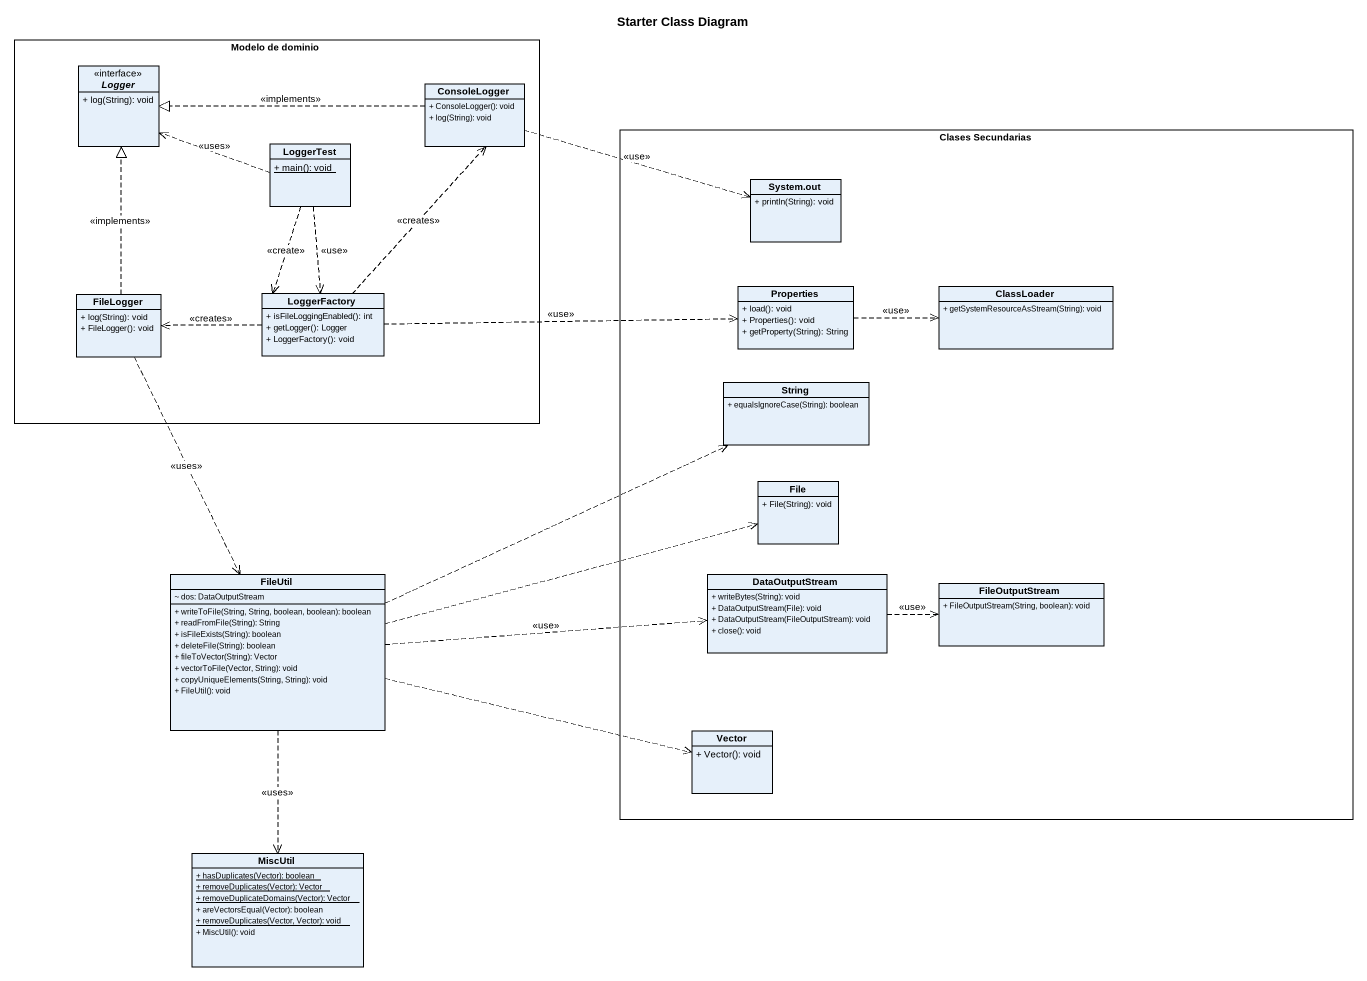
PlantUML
@startuml
title Starter Class Diagram
hide circle
hide empty members
skinparam classAttributeIconSize 0
rectangle "Modelo de dominio" as Modelo_de_dominio {
  interface Logger {
    + log(String): void
  }
  class ConsoleLogger {
    + ConsoleLogger(): void
    + log(String): void
  }
  class LoggerTest {
    {static} + main(): void
  }
  class FileLogger {
    + log(String): void
    + FileLogger(): void
  }
  class LoggerFactory {
    + isFileLoggingEnabled(): int
    + getLogger(): Logger
    + LoggerFactory(): void
  }
}
rectangle "Clases Secundarias" as Clases_Secundarias {
  class "System.out" as System_out {
    + println(String): void
  }
  class Properties {
    + load(): void
    + Properties(): void
    + getProperty(String): String
  }
  class ClassLoader {
    + getSystemResourceAsStream(String): void
  }
  class String {
    + equalsIgnoreCase(String): boolean
  }
  class "File" as File_ {
    + File(String): void
  }
  class DataOutputStream {
    + writeBytes(String): void
    + DataOutputStream(File): void
    + DataOutputStream(FileOutputStream): void
    + close(): void
  }
  class FileOutputStream {
    + FileOutputStream(String, boolean): void
  }
  class Vector {
    + Vector(): void
  }
}
class FileUtil {
  ~ dos: DataOutputStream
  + writeToFile(String, String, boolean, boolean): boolean
  + readFromFile(String): String
  + isFileExists(String): boolean
  + deleteFile(String): boolean
  + fileToVector(String): Vector
  + vectorToFile(Vector, String): void
  + copyUniqueElements(String, String): void
  + FileUtil(): void
}
class MiscUtil {
  {static} + hasDuplicates(Vector): boolean
  {static} + removeDuplicates(Vector): Vector
  {static} + removeDuplicateDomains(Vector): Vector
  + areVectorsEqual(Vector): boolean
  {static} + removeDuplicates(Vector, Vector): void
  + MiscUtil(): void
}
ConsoleLogger .left.|> Logger : <<implements>>
ConsoleLogger .right.> System_out : <<use>>
LoggerTest .left.> Logger : <<uses>>
LoggerTest ..> LoggerFactory : <<create>>
LoggerTest ..> LoggerFactory : <<use>>
FileLogger .up.|> Logger : <<implements>>
FileLogger ..> FileUtil : <<uses>>
LoggerFactory .up.> ConsoleLogger : <<creates>>
LoggerFactory .left.> FileLogger : <<creates>>
LoggerFactory .right.> Properties : <<use>>
Properties .right.> ClassLoader : <<use>>
FileUtil .right.> String
FileUtil .right.> File_
FileUtil .right.> DataOutputStream : <<use>>
FileUtil .right.> Vector
FileUtil ..> MiscUtil : <<uses>>
DataOutputStream .right.> FileOutputStream : <<use>>
@enduml
